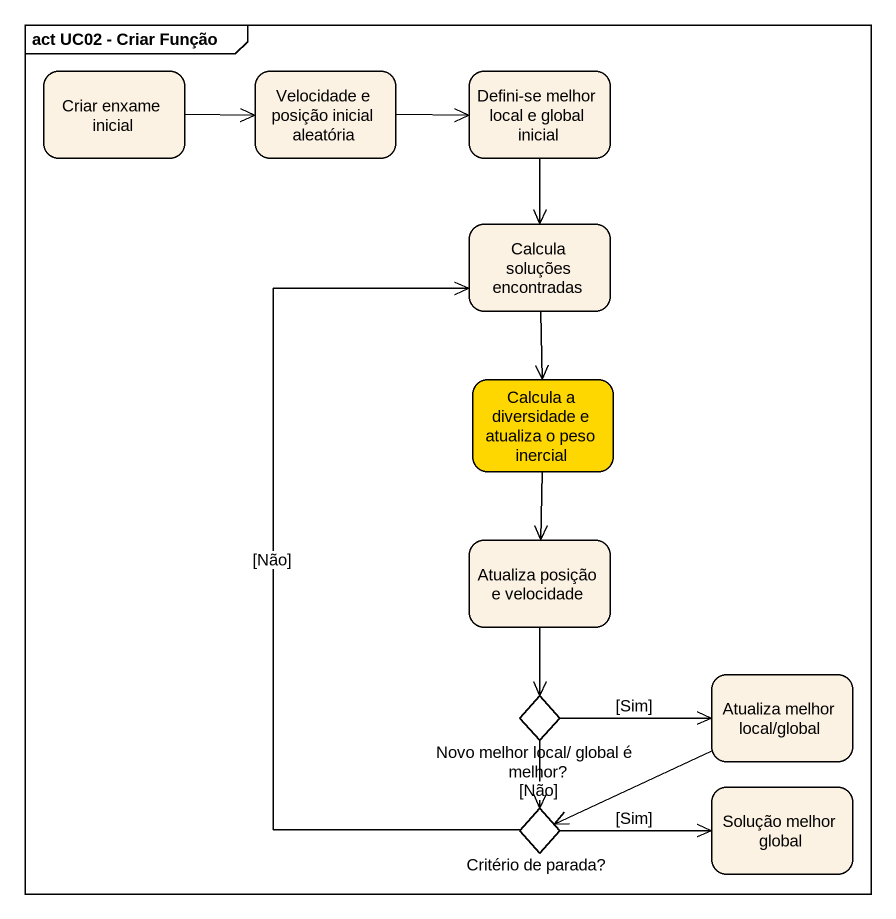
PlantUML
@startuml
mainframe act UC02 - Criar Função
hide empty description
state "Criar enxame inicial" as Criar_enxame_inicial
state "Velocidade e posição inicial aleatória" as Velocidade_e_posição
state "Defini-se melhor local e global inicial" as Defini_se_melhor_local_e
state "Calcula soluções encontradas" as Calcula_soluções_encontradas
state "Calcula a diversidade e atualiza o peso inercial" as Calcula_a_diversidade_e #FFD700
state "Atualiza posição e velocidade" as Atualiza_posição_e
state "Atualiza melhor local/global" as Atualiza_melhor_local_global
state "Novo melhor local/ global é melhor?" as Novo_melhor_local_global_é <<choice>>
state "Critério de parada?" as Critério_de_parada <<choice>>
state "Solução melhor global" as Solução_melhor_global
Criar_enxame_inicial -right-> Velocidade_e_posição
Velocidade_e_posição -right-> Defini_se_melhor_local_e
Defini_se_melhor_local_e --> Calcula_soluções_encontradas
Calcula_soluções_encontradas --> Calcula_a_diversidade_e
Calcula_a_diversidade_e --> Atualiza_posição_e
Atualiza_posição_e --> Novo_melhor_local_global_é
Atualiza_melhor_local_global -left-> Critério_de_parada
Novo_melhor_local_global_é -right-> Atualiza_melhor_local_global : [Sim]
Novo_melhor_local_global_é --> Critério_de_parada : [Não]
Critério_de_parada -up-> Calcula_soluções_encontradas : [Não]
Critério_de_parada -right-> Solução_melhor_global : [Sim]
@enduml
